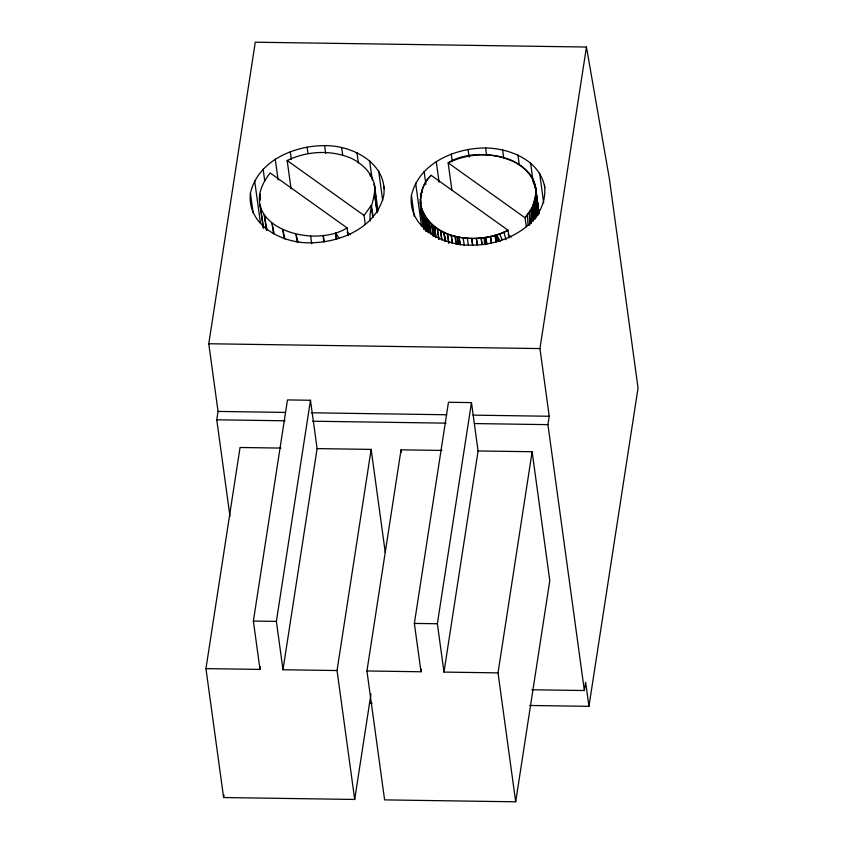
<?xml version="1.0" encoding="UTF-8"?>
<svg xmlns="http://www.w3.org/2000/svg" width="844" height="844" viewBox="0 0 844 844"><rect width="100%" height="100%" fill="white"/><g stroke="black" fill="none" stroke-linecap="round" stroke-linejoin="round"><path stroke-width="1.27" d="M529.536 225.264L529.557 212.224C558.433 162.702 481.101 141.486 448.153 162.86L451.867 189.932M530.707 223.755L531.382 209.291L533.123 220.949M370.221 220.811C368.606 207.919 376.572 196.631 374.272 183.887C371.128 172.144 361.96 163.557 351.336 158.303C330.89 149.631 307.058 150.907 287.171 160.518L291.053 188.877M531.203 223.164L531.53 218.047M531.942 211.644C532.575 203.014 537.702 195.217 535.254 186.239C532.121 174.497 522.942 165.909 512.319 160.645C491.883 151.983 468.04 153.26 448.153 162.86L525.063 217.815L526.308 226.836M229.969 516.264L216.76 419.806L218.047 411.429L208.774 343.751L255.289 42.2L586.453 47.032L609.347 178.538L638.043 388.029L588.954 706.333L529.821 705.468M370.949 694.084L354.702 799.458L223.607 797.538L205.957 668.617L240.055 447.489L280.925 448.08M223.607 797.538L224.019 794.942M205.957 668.617L259.994 669.408L253.379 621.068L287.477 399.929L310.476 400.267L317.101 448.607L282.993 669.746L337.041 670.537L354.702 799.458M259.994 669.408L260.395 666.802M282.993 669.746L276.378 621.395L310.476 400.267M337.041 670.537L371.149 449.398L317.101 448.607M366.94 670.969L420.987 671.761L414.362 623.41L448.47 402.272L471.469 402.609L478.084 450.96L532.131 451.74L549.792 580.661L515.684 801.8L384.6 799.89L366.94 670.969L401.048 449.831L441.908 450.432M420.987 671.761L421.388 669.155M515.684 801.8L498.023 672.879L443.986 672.088L437.361 623.748L471.469 402.609M443.986 672.088L478.084 450.96M531.783 689.77L584.354 690.529L547.925 424.637L549.222 416.261L539.949 348.572L586.453 47.032M498.023 672.879L532.131 451.74M584.354 690.529L585.641 682.152L588.954 706.333M250.425 193.244C257.821 160.761 294.081 145.569 324.613 145.632C352.264 145.168 387.48 163.251 383.82 195.186C376.424 227.669 340.164 242.85 309.632 242.798C281.991 243.262 246.764 225.179 250.425 193.244L253.094 212.667M544.475 184.931C549.18 224.008 504.206 246.089 470.614 245.14C442.973 245.615 407.757 227.521 411.418 195.586C418.814 163.114 455.074 147.922 485.606 147.974C510.303 148.344 540.107 160.56 544.823 187.516M365.315 224.493L364.081 215.463L371.202 205.451L373.238 217.108M509.122 237.997L508.067 230.264L431.157 175.309C416.187 189.594 420.122 210.852 423.899 228.703M534.22 219.461L532.184 207.803L525.063 217.815L529.557 212.224M431.157 175.309C418.434 187.125 419.057 205.662 423.192 221.212M420.966 206.885C432.93 241.289 479.17 245.013 508.067 230.264C480.289 245.077 429.891 241.521 420.671 205.366M347.074 227.912L270.164 172.967C230.465 223.238 310.318 250.837 347.074 227.912L348.139 235.645M208.774 343.751L539.949 348.572M218.047 411.429L285.072 412.41M311.352 412.79L446.719 414.763M472.999 415.142L549.222 416.261M216.76 419.806L285.093 420.797M312.691 421.209L446.086 423.15M474.339 423.561L547.925 424.637M253.379 621.068L276.378 621.395M414.362 623.41L437.361 623.748M369.493 703.126L372.12 703.168M508.12 234.78L511.327 237.069M287.171 160.518L364.081 215.463M347.137 232.427L350.334 234.716M495.903 241.806L495.101 235.307L498.582 240.74M497.032 241.384L496.61 234.854L500.418 241.489M336.049 239.031L335.627 232.511L338.803 238.04M499.574 233.872L502.264 239.833M503.91 232.184L506.052 239.759M458.904 244.465L457.068 236.816L458.134 244.581M297.911 242.112L296.086 234.463L297.141 242.239M445.136 241.542L443.902 232.48L445.906 241.405M284.924 239.063L282.919 230.127L283.974 237.892M435.409 237.28L433.046 225.717L434.47 236.162M274.163 233.651L272.063 223.365L273.477 233.82M427.18 231.351L425.228 216.992L428.024 232.48M267.042 230.138L264.235 214.64L266.366 230.306M496.61 234.854L497.728 241.321M335.627 232.511L336.735 238.968M472.735 244.918L471.648 238.441L472.534 244.918M477.451 244.834L476.385 238.367L477.25 244.844M460.37 244.95L459.083 237.217L459.969 243.694M456.351 244.106L455.074 236.352L456.14 244.127M482.177 244.475L481.122 238.019L481.977 244.496M452.468 243.03L451.202 235.276L452.257 243.04M448.934 243.04L447.468 233.978L448.702 243.04M443.902 232.48L445.358 241.553M486.882 243.895L485.849 237.386L486.682 243.874M441.971 239.865L440.526 230.771L441.771 239.918M438.996 239.285L437.361 228.882L438.785 239.337M491.535 242.988L490.522 236.478L491.335 242.977M485.279 244.085L484.277 237.628L484.583 244.201M436.042 237.227L434.428 226.814L435.842 237.259M424.205 227.722L423.604 223.818L424.11 227.732M324.296 241.732L323.294 235.276L323.59 241.859M263.634 227.985L259.984 204.533L263.191 228.017M495.101 235.307L496.103 241.817M433.521 236.299L431.727 224.578L433.32 236.331M431.041 233.809L429.29 222.183L430.883 233.936M429.037 232.585L427.117 219.651L428.889 232.701M534.822 219.24L532.912 206.295L534.674 219.282M425.228 216.992L427.317 231.224M538.134 215.22L535.655 197.032L537.923 212.561M536.214 217.478L534.136 203.235L536.077 217.53M426.062 231.045L423.625 214.218L425.935 231.182M377.12 211.506L374.673 194.69L377.152 212.867M537.29 215.674L535.054 200.144L537.174 215.737M535.655 197.032L538.039 213.848M424.922 229.484L422.327 211.338L424.827 229.61M538.683 213.511L535.94 193.92L538.599 213.395M424.258 229.125L421.346 208.384L424.194 229.262M370.01 173.79L370.368 176.385M260.29 198.952L259.572 193.74L260.416 200.218M539.611 173.115L543.694 202.898M539.105 213.711L535.55 187.758L538.915 212.572M538.989 213.49L535.254 186.239L536.911 200.534M538.62 211.992L535.592 189.932L536.098 193.877M530.57 162.892L533.229 182.325M517.952 154.969L519.366 165.34M502.613 149.884L503.678 157.659M485.606 147.974L486.492 154.452M468.082 149.377L469.148 157.153M467.397 238.261L468.283 244.739M463.198 237.86L464.263 245.625M451.255 153.998L452.321 161.774M436.253 161.52L439.091 182.241M424.099 171.427L425.872 184.382M421.536 208.331L421.177 205.725L421.494 208.278M421.894 210.937L422.433 214.851L421.842 210.873M422.791 217.457L423.329 221.371M423.688 223.976L424.047 226.593M424.004 229.062L420.312 202.296L423.857 228.239M415.628 183.042L421.483 225.791M411.418 195.586L414.256 216.317M384.02 186.461L384.368 189.056M378.629 170.762L382.712 200.555M378.007 211.148L374.272 183.887L375.77 196.895M369.588 160.55L372.246 179.972M401.048 449.831L401.406 452.437M356.959 152.627L358.383 162.987M341.62 147.542L342.685 155.307M371.149 449.398L385.244 552.271M324.613 145.632L325.678 153.408M307.1 147.035L307.986 153.513M310.666 236.098L311.731 243.863M290.262 151.656L291.328 159.421M275.26 159.178L278.098 179.899M263.117 169.085L264.71 180.743M254.645 180.7L260.501 223.438M532.184 207.803L533.767 219.493M531.382 209.291L532.965 220.991M422.717 217.362L423.245 221.244M371.202 205.451L372.774 217.151M536.446 196.494L538.535 212.171M537.206 203.14L537.501 205.736M376.065 199.49L376.519 203.393M376.825 205.989L377.12 208.595M527.447 215.072L528.049 225.432M422.443 192.485L422.084 189.879L422.411 192.474M421.525 195.586L421.167 192.97L421.504 195.565M535.233 187.326L534.874 184.73L535.223 187.347M534.252 184.372L533.893 181.776L534.231 184.393M420.818 203.109L420.28 199.205L420.797 203.087"/></g></svg>
